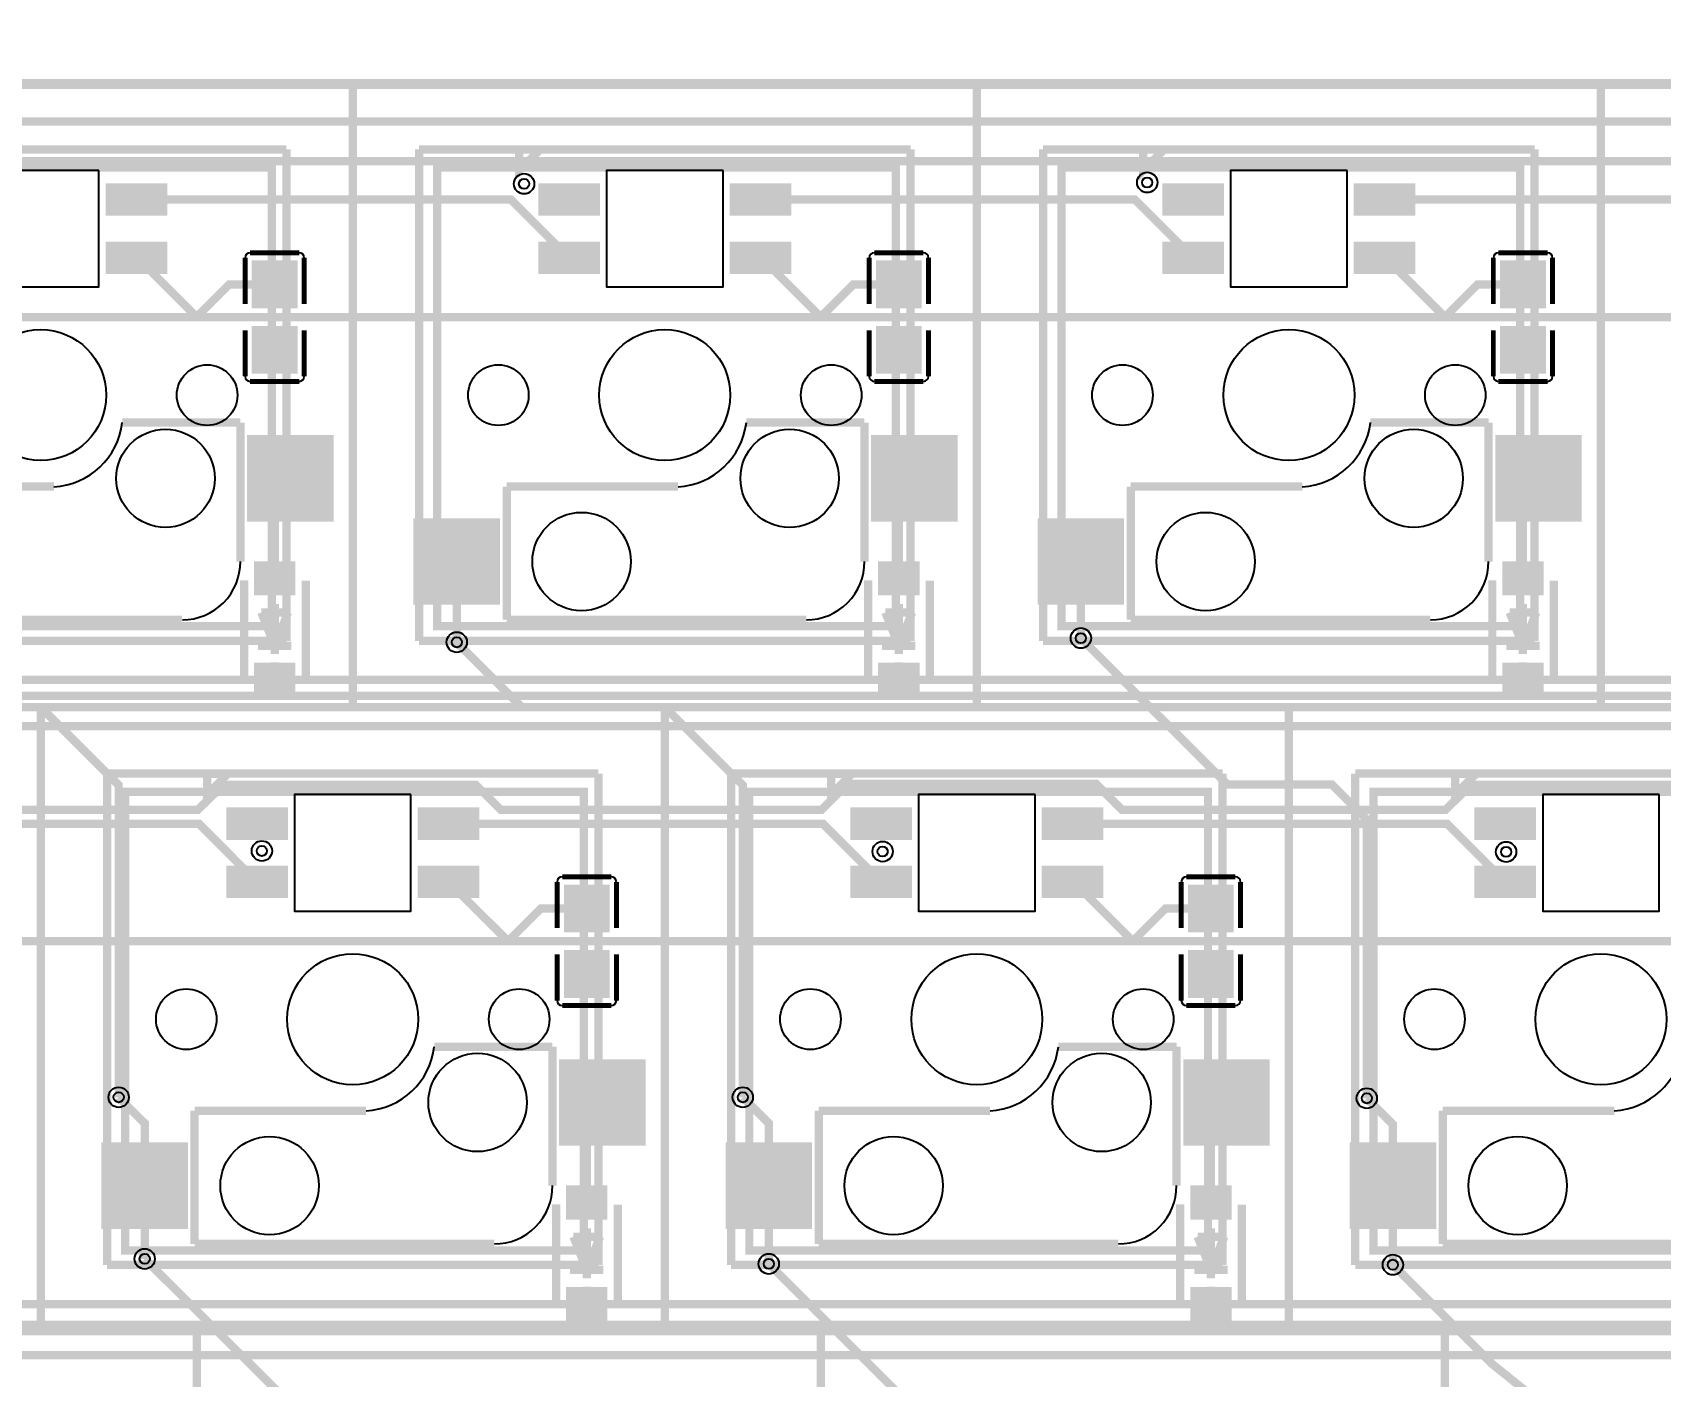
# Model space of a CAD drawing. Extents: x 183 to 12581, y -4976 to -1155.
# Drawn here: x 3553 to 5509, y -2773 to -1158 of the extents above; entities that cross this region are included whole.
import ezdxf

# ---------------------------------------------------------------- set-up
doc = ezdxf.new("R2010")
doc.units = 9
for name, color, linetype, true_color in [('BoardOutLine', 7, 'Continuous', 0xff00ff), ('BottomLayer', 7, 'Continuous', 0x0000ff), ('BottomPasteMaskLayer', 7, 'Continuous', 0x800000), ('BottomSilkLayer', 7, 'Continuous', 0x66cc33), ('BottomSolderMaskLayer', 7, 'Continuous', 0xaa00ff), ('Document', 7, 'Continuous', 0xffffff), ('Hole', 7, 'Continuous', 0x222222), ('Multi-Layer', 7, 'Continuous', 0xc0c0c0), ('TopLayer', 7, 'Continuous', 0xff0000), ('TopSilkLayer', 7, 'Continuous', 0xffcc00)]:
    doc.layers.add(name, color=color, linetype=linetype, true_color=true_color)

msp = doc.modelspace()

# ---------------------------------------------------------------- hatches: boundary and pattern name
at = {"layer": 'BottomLayer'}
for points in [[(3642.6, -1341.3), (3712.6, -1341.3), (3712.6, -1376.3), (3642.6, -1376.3)], [(4162.6, -1341.3), (4232.6, -1341.3), (4232.6, -1376.3), (4162.6, -1376.3)], [(4392.6, -1341.3), (4462.6, -1341.3), (4462.6, -1376.3), (4392.6, -1376.3)], [(4912.6, -1341.3), (4982.6, -1341.3), (4982.6, -1376.3), (4912.6, -1376.3)], [(5142.6, -1341.3), (5212.6, -1341.3), (5212.6, -1376.3), (5142.6, -1376.3)], [(3642.6, -1411.3), (3712.6, -1411.3), (3712.6, -1446.3), (3642.6, -1446.3)], [(4162.6, -1411.3), (4232.6, -1411.3), (4232.6, -1446.3), (4162.6, -1446.3)], [(4392.6, -1411.3), (4462.6, -1411.3), (4462.6, -1446.3), (4392.6, -1446.3)], [(4912.6, -1411.3), (4982.6, -1411.3), (4982.6, -1446.3), (4912.6, -1446.3)], [(5142.6, -1411.3), (5212.6, -1411.3), (5212.6, -1446.3), (5142.6, -1446.3)], [(3870.4, -1488.4), (3817.3, -1488.4), (3817.3, -1432.9), (3870.4, -1432.9)], [(4620.4, -1488.4), (4567.3, -1488.4), (4567.3, -1432.9), (4620.4, -1432.9)], [(5370.4, -1488.4), (5317.3, -1488.4), (5317.3, -1432.9), (5370.4, -1432.9)], [(3870.4, -1511.6), (3817.3, -1511.6), (3817.3, -1567.2), (3870.4, -1567.2)], [(4620.4, -1511.6), (4567.3, -1511.6), (4567.3, -1567.2), (4620.4, -1567.2)], [(5370.4, -1511.6), (5317.3, -1511.6), (5317.3, -1567.2), (5370.4, -1567.2)], [(3812.6, -1643.8), (3912.6, -1643.8), (3912.6, -1743.8), (3812.6, -1743.8)], [(4562.6, -1643.8), (4662.6, -1643.8), (4662.6, -1743.8), (4562.6, -1743.8)], [(5312.6, -1643.8), (5412.6, -1643.8), (5412.6, -1743.8), (5312.6, -1743.8)], [(4012.6, -1743.8), (4112.6, -1743.8), (4112.6, -1843.8), (4012.6, -1843.8)], [(4762.6, -1743.8), (4862.6, -1743.8), (4862.6, -1843.8), (4762.6, -1843.8)], [(3867.5, -1833.7), (3867.5, -1794.3), (3820.2, -1794.3), (3820.2, -1833.7)], [(4617.5, -1833.7), (4617.5, -1794.3), (4570.2, -1794.3), (4570.2, -1833.7)], [(5367.5, -1833.7), (5367.5, -1794.3), (5320.2, -1794.3), (5320.2, -1833.7)], [(3867.5, -1955.7), (3867.5, -1916.4), (3820.2, -1916.4), (3820.2, -1955.7)], [(4617.5, -1955.7), (4617.5, -1916.4), (4570.2, -1916.4), (4570.2, -1955.7)], [(5367.5, -1955.7), (5367.5, -1916.4), (5320.2, -1916.4), (5320.2, -1955.7)], [(3787.6, -2091.3), (3857.6, -2091.3), (3857.6, -2126.3), (3787.6, -2126.3)], [(4017.6, -2091.3), (4087.6, -2091.3), (4087.6, -2126.3), (4017.6, -2126.3)], [(4537.6, -2091.3), (4607.6, -2091.3), (4607.6, -2126.3), (4537.6, -2126.3)], [(4767.6, -2091.3), (4837.6, -2091.3), (4837.6, -2126.3), (4767.6, -2126.3)], [(5287.6, -2091.3), (5357.6, -2091.3), (5357.6, -2126.3), (5287.6, -2126.3)], [(3787.6, -2161.3), (3857.6, -2161.3), (3857.6, -2196.3), (3787.6, -2196.3)], [(4017.6, -2161.3), (4087.6, -2161.3), (4087.6, -2196.3), (4017.6, -2196.3)], [(4537.6, -2161.3), (4607.6, -2161.3), (4607.6, -2196.3), (4537.6, -2196.3)], [(4767.6, -2161.3), (4837.6, -2161.3), (4837.6, -2196.3), (4767.6, -2196.3)], [(5287.6, -2161.3), (5357.6, -2161.3), (5357.6, -2196.3), (5287.6, -2196.3)], [(4245.4, -2238.4), (4192.3, -2238.4), (4192.3, -2182.9), (4245.4, -2182.9)], [(4995.4, -2238.4), (4942.3, -2238.4), (4942.3, -2182.9), (4995.4, -2182.9)], [(4245.4, -2261.7), (4192.3, -2261.7), (4192.3, -2317.2), (4245.4, -2317.2)], [(4995.4, -2261.7), (4942.3, -2261.7), (4942.3, -2317.2), (4995.4, -2317.2)], [(4187.6, -2393.8), (4287.6, -2393.8), (4287.6, -2493.8), (4187.6, -2493.8)], [(4937.6, -2393.8), (5037.6, -2393.8), (5037.6, -2493.8), (4937.6, -2493.8)], [(3637.6, -2493.8), (3737.6, -2493.8), (3737.6, -2593.8), (3637.6, -2593.8)], [(4387.6, -2493.8), (4487.6, -2493.8), (4487.6, -2593.8), (4387.6, -2593.8)], [(5137.6, -2493.8), (5237.6, -2493.8), (5237.6, -2593.8), (5137.6, -2593.8)], [(4242.5, -2583.7), (4242.5, -2544.4), (4195.2, -2544.4), (4195.2, -2583.7)], [(4992.5, -2583.7), (4992.5, -2544.4), (4945.2, -2544.4), (4945.2, -2583.7)], [(4242.5, -2705.8), (4242.5, -2666.4), (4195.2, -2666.4), (4195.2, -2705.8)], [(4992.5, -2705.8), (4992.5, -2666.4), (4945.2, -2666.4), (4945.2, -2705.8)]]:
    msp.add_hatch(color=256, dxfattribs=at).paths.add_polyline_path(points)
at = {"layer": 'BottomPasteMaskLayer'}
for points in [[(3642.6, -1341.3), (3712.6, -1341.3), (3712.6, -1376.3), (3642.6, -1376.3)], [(4162.6, -1341.3), (4232.6, -1341.3), (4232.6, -1376.3), (4162.6, -1376.3)], [(4392.6, -1341.3), (4462.6, -1341.3), (4462.6, -1376.3), (4392.6, -1376.3)], [(4912.6, -1341.3), (4982.6, -1341.3), (4982.6, -1376.3), (4912.6, -1376.3)], [(5142.6, -1341.3), (5212.6, -1341.3), (5212.6, -1376.3), (5142.6, -1376.3)], [(3642.6, -1411.3), (3712.6, -1411.3), (3712.6, -1446.3), (3642.6, -1446.3)], [(4162.6, -1411.3), (4232.6, -1411.3), (4232.6, -1446.3), (4162.6, -1446.3)], [(4392.6, -1411.3), (4462.6, -1411.3), (4462.6, -1446.3), (4392.6, -1446.3)], [(4912.6, -1411.3), (4982.6, -1411.3), (4982.6, -1446.3), (4912.6, -1446.3)], [(5142.6, -1411.3), (5212.6, -1411.3), (5212.6, -1446.3), (5142.6, -1446.3)], [(3869, -1432.9), (3818.6, -1432.9), (3816.7, -1434.9), (3816.7, -1480.2), (3818.6, -1482.1), (3834.8, -1482.3), (3834.8, -1464.6), (3852.5, -1464.6), (3852.5, -1481.9), (3869, -1482.1), (3871, -1480.2), (3871, -1434.9)], [(4619, -1432.9), (4568.7, -1432.9), (4566.7, -1434.9), (4566.7, -1480.2), (4568.7, -1482.1), (4584.8, -1482.3), (4584.8, -1464.6), (4602.5, -1464.6), (4602.5, -1481.9), (4619, -1482.1), (4621, -1480.2), (4621, -1434.9)], [(5369.1, -1432.9), (5318.7, -1432.9), (5316.7, -1434.9), (5316.7, -1480.2), (5318.7, -1482.1), (5334.8, -1482.3), (5334.8, -1464.6), (5352.5, -1464.6), (5352.5, -1481.9), (5369.1, -1482.1), (5371, -1480.2), (5371, -1434.9)], [(3818.6, -1567.2), (3869, -1567.2), (3871, -1565.2), (3871, -1519.9), (3869, -1517.9), (3852.9, -1517.7), (3852.9, -1535.5), (3835.2, -1535.5), (3835.2, -1518.1), (3818.6, -1517.9), (3816.7, -1519.9), (3816.7, -1565.2)], [(4568.7, -1567.2), (4619, -1567.2), (4621, -1565.2), (4621, -1519.9), (4619, -1517.9), (4602.9, -1517.7), (4602.9, -1535.5), (4585.2, -1535.5), (4585.2, -1518.1), (4568.7, -1517.9), (4566.7, -1519.9), (4566.7, -1565.2)], [(5318.7, -1567.2), (5369.1, -1567.2), (5371, -1565.2), (5371, -1519.9), (5369.1, -1517.9), (5352.9, -1517.7), (5352.9, -1535.5), (5335.2, -1535.5), (5335.2, -1518.1), (5318.7, -1517.9), (5316.7, -1519.9), (5316.7, -1565.2)], [(3812.6, -1643.8), (3912.6, -1643.8), (3912.6, -1743.8), (3812.6, -1743.8)], [(4562.6, -1643.8), (4662.6, -1643.8), (4662.6, -1743.8), (4562.6, -1743.8)], [(5312.6, -1643.8), (5412.6, -1643.8), (5412.6, -1743.8), (5312.6, -1743.8)], [(4012.6, -1743.8), (4112.6, -1743.8), (4112.6, -1843.8), (4012.6, -1843.8)], [(4762.6, -1743.8), (4862.6, -1743.8), (4862.6, -1843.8), (4762.6, -1843.8)], [(3867.5, -1833.7), (3867.5, -1794.3), (3820.2, -1794.3), (3820.2, -1833.7)], [(4617.5, -1833.7), (4617.5, -1794.3), (4570.2, -1794.3), (4570.2, -1833.7)], [(5367.5, -1833.7), (5367.5, -1794.3), (5320.2, -1794.3), (5320.2, -1833.7)], [(3867.5, -1955.7), (3867.5, -1916.4), (3820.2, -1916.4), (3820.2, -1955.7)], [(4617.5, -1955.7), (4617.5, -1916.4), (4570.2, -1916.4), (4570.2, -1955.7)], [(5367.5, -1955.7), (5367.5, -1916.4), (5320.2, -1916.4), (5320.2, -1955.7)], [(3787.6, -2091.3), (3857.6, -2091.3), (3857.6, -2126.3), (3787.6, -2126.3)], [(4017.6, -2091.3), (4087.6, -2091.3), (4087.6, -2126.3), (4017.6, -2126.3)], [(4537.6, -2091.3), (4607.6, -2091.3), (4607.6, -2126.3), (4537.6, -2126.3)], [(4767.6, -2091.3), (4837.6, -2091.3), (4837.6, -2126.3), (4767.6, -2126.3)], [(5287.6, -2091.3), (5357.6, -2091.3), (5357.6, -2126.3), (5287.6, -2126.3)], [(3787.6, -2161.3), (3857.6, -2161.3), (3857.6, -2196.3), (3787.6, -2196.3)], [(4017.6, -2161.3), (4087.6, -2161.3), (4087.6, -2196.3), (4017.6, -2196.3)], [(4537.6, -2161.3), (4607.6, -2161.3), (4607.6, -2196.3), (4537.6, -2196.3)], [(4767.6, -2161.3), (4837.6, -2161.3), (4837.6, -2196.3), (4767.6, -2196.3)], [(5287.6, -2161.3), (5357.6, -2161.3), (5357.6, -2196.3), (5287.6, -2196.3)], [(4244, -2182.9), (4193.6, -2182.9), (4191.7, -2184.9), (4191.7, -2230.2), (4193.6, -2232.1), (4209.8, -2232.3), (4209.8, -2214.6), (4227.5, -2214.6), (4227.5, -2231.9), (4244, -2232.1), (4246, -2230.2), (4246, -2184.9)], [(4994.1, -2182.9), (4943.7, -2182.9), (4941.7, -2184.9), (4941.7, -2230.2), (4943.7, -2232.1), (4959.8, -2232.3), (4959.8, -2214.6), (4977.5, -2214.6), (4977.5, -2231.9), (4994.1, -2232.1), (4996, -2230.2), (4996, -2184.9)], [(4193.6, -2317.2), (4244, -2317.2), (4246, -2315.2), (4246, -2269.9), (4244, -2268), (4227.9, -2267.8), (4227.9, -2285.5), (4210.2, -2285.5), (4210.2, -2268.2), (4193.6, -2268), (4191.7, -2269.9), (4191.7, -2315.2)], [(4943.7, -2317.2), (4994.1, -2317.2), (4996, -2315.2), (4996, -2269.9), (4994.1, -2268), (4977.9, -2267.8), (4977.9, -2285.5), (4960.2, -2285.5), (4960.2, -2268.2), (4943.7, -2268), (4941.7, -2269.9), (4941.7, -2315.2)], [(4187.6, -2393.8), (4287.6, -2393.8), (4287.6, -2493.8), (4187.6, -2493.8)], [(4937.6, -2393.8), (5037.6, -2393.8), (5037.6, -2493.8), (4937.6, -2493.8)], [(3637.6, -2493.8), (3737.6, -2493.8), (3737.6, -2593.8), (3637.6, -2593.8)], [(4387.6, -2493.8), (4487.6, -2493.8), (4487.6, -2593.8), (4387.6, -2593.8)], [(5137.6, -2493.8), (5237.6, -2493.8), (5237.6, -2593.8), (5137.6, -2593.8)], [(4242.5, -2583.7), (4242.5, -2544.4), (4195.2, -2544.4), (4195.2, -2583.7)], [(4992.5, -2583.7), (4992.5, -2544.4), (4945.2, -2544.4), (4945.2, -2583.7)], [(4242.5, -2705.8), (4242.5, -2666.4), (4195.2, -2666.4), (4195.2, -2705.8)], [(4992.5, -2705.8), (4992.5, -2666.4), (4945.2, -2666.4), (4945.2, -2705.8)]]:
    msp.add_hatch(color=256, dxfattribs=at).paths.add_polyline_path(points)
at = {"layer": 'BottomSolderMaskLayer'}
for points in [[(3640.6, -1339.3), (3714.6, -1339.3), (3714.6, -1378.3), (3640.6, -1378.3)], [(4160.6, -1339.3), (4234.6, -1339.3), (4234.6, -1378.3), (4160.6, -1378.3)], [(4390.6, -1339.3), (4464.6, -1339.3), (4464.6, -1378.3), (4390.6, -1378.3)], [(4910.6, -1339.3), (4984.6, -1339.3), (4984.6, -1378.3), (4910.6, -1378.3)], [(5140.6, -1339.3), (5214.6, -1339.3), (5214.6, -1378.3), (5140.6, -1378.3)], [(3640.6, -1409.3), (3714.6, -1409.3), (3714.6, -1448.3), (3640.6, -1448.3)], [(4160.6, -1409.3), (4234.6, -1409.3), (4234.6, -1448.3), (4160.6, -1448.3)], [(4390.6, -1409.3), (4464.6, -1409.3), (4464.6, -1448.3), (4390.6, -1448.3)], [(4910.6, -1409.3), (4984.6, -1409.3), (4984.6, -1448.3), (4910.6, -1448.3)], [(5140.6, -1409.3), (5214.6, -1409.3), (5214.6, -1448.3), (5140.6, -1448.3)], [(3871.4, -1489.5), (3816.3, -1489.5), (3816.3, -1431.9), (3871.4, -1431.9)], [(4621.4, -1489.5), (4566.3, -1489.5), (4566.3, -1431.9), (4621.4, -1431.9)], [(5371.4, -1489.5), (5316.3, -1489.5), (5316.3, -1431.9), (5371.4, -1431.9)], [(3871.4, -1510.6), (3816.3, -1510.6), (3816.3, -1568.2), (3871.4, -1568.2)], [(4621.4, -1510.6), (4566.3, -1510.6), (4566.3, -1568.2), (4621.4, -1568.2)], [(5371.4, -1510.6), (5316.3, -1510.6), (5316.3, -1568.2), (5371.4, -1568.2)], [(3810.6, -1641.8), (3914.6, -1641.8), (3914.6, -1745.8), (3810.6, -1745.8)], [(4560.6, -1641.8), (4664.6, -1641.8), (4664.6, -1745.8), (4560.6, -1745.8)], [(5310.6, -1641.8), (5414.6, -1641.8), (5414.6, -1745.8), (5310.6, -1745.8)], [(4010.6, -1741.8), (4114.6, -1741.8), (4114.6, -1845.8), (4010.6, -1845.8)], [(4760.6, -1741.8), (4864.6, -1741.8), (4864.6, -1845.8), (4760.6, -1845.8)], [(3868.7, -1834.5), (3868.7, -1793.5), (3819, -1793.5), (3819, -1834.5)], [(4618.7, -1834.5), (4618.7, -1793.5), (4569, -1793.5), (4569, -1834.5)], [(5368.7, -1834.5), (5368.7, -1793.5), (5319, -1793.5), (5319, -1834.5)], [(3868.7, -1956.6), (3868.7, -1915.5), (3819, -1915.5), (3819, -1956.6)], [(4618.7, -1956.6), (4618.7, -1915.5), (4569, -1915.5), (4569, -1956.6)], [(5368.7, -1956.6), (5368.7, -1915.5), (5319, -1915.5), (5319, -1956.6)], [(3785.6, -2089.3), (3859.6, -2089.3), (3859.6, -2128.3), (3785.6, -2128.3)], [(4015.6, -2089.3), (4089.6, -2089.3), (4089.6, -2128.3), (4015.6, -2128.3)], [(4535.6, -2089.3), (4609.6, -2089.3), (4609.6, -2128.3), (4535.6, -2128.3)], [(4765.6, -2089.3), (4839.6, -2089.3), (4839.6, -2128.3), (4765.6, -2128.3)], [(5285.6, -2089.3), (5359.6, -2089.3), (5359.6, -2128.3), (5285.6, -2128.3)], [(3785.6, -2159.3), (3859.6, -2159.3), (3859.6, -2198.3), (3785.6, -2198.3)], [(4015.6, -2159.3), (4089.6, -2159.3), (4089.6, -2198.3), (4015.6, -2198.3)], [(4535.6, -2159.3), (4609.6, -2159.3), (4609.6, -2198.3), (4535.6, -2198.3)], [(4765.6, -2159.3), (4839.6, -2159.3), (4839.6, -2198.3), (4765.6, -2198.3)], [(5285.6, -2159.3), (5359.6, -2159.3), (5359.6, -2198.3), (5285.6, -2198.3)], [(4246.4, -2239.5), (4191.3, -2239.5), (4191.3, -2181.9), (4246.4, -2181.9)], [(4996.4, -2239.5), (4941.3, -2239.5), (4941.3, -2181.9), (4996.4, -2181.9)], [(4246.4, -2260.6), (4191.3, -2260.6), (4191.3, -2318.2), (4246.4, -2318.2)], [(4996.4, -2260.6), (4941.3, -2260.6), (4941.3, -2318.2), (4996.4, -2318.2)], [(4185.6, -2391.8), (4289.6, -2391.8), (4289.6, -2495.8), (4185.6, -2495.8)], [(4935.6, -2391.8), (5039.6, -2391.8), (5039.6, -2495.8), (4935.6, -2495.8)], [(3635.6, -2491.8), (3739.6, -2491.8), (3739.6, -2595.8), (3635.6, -2595.8)], [(4385.6, -2491.8), (4489.6, -2491.8), (4489.6, -2595.8), (4385.6, -2595.8)], [(5135.6, -2491.8), (5239.6, -2491.8), (5239.6, -2595.8), (5135.6, -2595.8)], [(4243.7, -2584.6), (4243.7, -2543.5), (4194, -2543.5), (4194, -2584.6)], [(4993.7, -2584.6), (4993.7, -2543.5), (4944, -2543.5), (4944, -2584.6)], [(4243.7, -2706.6), (4243.7, -2665.6), (4194, -2665.6), (4194, -2706.6)], [(4993.7, -2706.6), (4993.7, -2665.6), (4944, -2665.6), (4944, -2706.6)]]:
    msp.add_hatch(color=256, dxfattribs=at).paths.add_polyline_path(points)
at = {"layer": 'Document'}
for points in [[(3848.8, -1830), (3848.8, -1795), (3838.8, -1795), (3838.8, -1830)], [(4598.8, -1830), (4598.8, -1795), (4588.8, -1795), (4588.8, -1830)], [(5348.9, -1830), (5348.9, -1795), (5338.9, -1795), (5338.9, -1830)], [(3826.7, -1817.1), (3861.7, -1817.1), (3861.7, -1807.1), (3826.7, -1807.1)], [(4576.7, -1817.1), (4611.7, -1817.1), (4611.7, -1807.1), (4576.7, -1807.1)], [(5326.7, -1817.1), (5361.7, -1817.1), (5361.7, -1807.1), (5326.7, -1807.1)], [(3848.8, -1950), (3848.8, -1915), (3838.8, -1915), (3838.8, -1950)], [(4598.8, -1950), (4598.8, -1915), (4588.8, -1915), (4588.8, -1950)], [(5348.9, -1950), (5348.9, -1915), (5338.9, -1915), (5338.9, -1950)], [(4201.7, -2567.1), (4236.7, -2567.1), (4236.7, -2557.1), (4201.7, -2557.1)], [(4223.8, -2580.1), (4223.8, -2545.1), (4213.8, -2545.1), (4213.8, -2580.1)], [(4951.7, -2567.1), (4986.7, -2567.1), (4986.7, -2557.1), (4951.7, -2557.1)], [(4973.9, -2580.1), (4973.9, -2545.1), (4963.9, -2545.1), (4963.9, -2580.1)], [(4223.8, -2700.1), (4223.8, -2665.1), (4213.8, -2665.1), (4213.8, -2700.1)], [(4973.9, -2700.1), (4973.9, -2665.1), (4963.9, -2665.1), (4963.9, -2700.1)]]:
    msp.add_hatch(color=256, dxfattribs=at).paths.add_polyline_path(points)

# ---------------------------------------------------------------- linework, layer by layer
at = {"layer": 'BoardOutLine', "const_width": 10}
msp.add_lwpolyline([(248.9, -1221), (12505.8, -1221)], dxfattribs=at)
at = {"layer": 'BottomLayer', "const_width": 10}
for points in [[(8367.7, -1306.6), (8361.8, -1312.5), (3375.1, -1312.5)], [(3677.6, -1358.8), (4127.6, -1358.8), (4197.6, -1428.8)], [(4427.6, -1358.8), (4877.6, -1358.8), (4947.6, -1428.8)], [(5177.6, -1358.8), (5627.6, -1358.8), (5697.6, -1428.8)], [(3677.6, -1428.8), (3678.9, -1428.8), (3750.1, -1500)], [(4427.6, -1428.8), (4428.9, -1428.8), (4500.1, -1500)], [(5177.6, -1428.8), (5178.9, -1428.8), (5250.1, -1500)], [(12297.6, -1500), (12111.1, -1500), (12089.8, -1478.7), (11926.9, -1478.7), (11905.5, -1500), (1218.8, -1500), (1182, -1536.8), (1059.1, -1536.8), (1037.9, -1515.6), (1037.9, -1458.4)], [(3843.8, -1460.7), (3789.4, -1460.7), (3750.1, -1500)], [(4593.8, -1460.7), (4539.4, -1460.7), (4500.1, -1500)], [(5343.9, -1460.7), (5289.4, -1460.7), (5250.1, -1500)], [(3862.6, -1693.8), (3843.8, -1712.5), (3843.8, -1814)], [(4612.6, -1693.8), (4593.8, -1712.5), (4593.8, -1814)], [(5362.6, -1693.8), (5343.9, -1712.5), (5343.9, -1814)], [(4062.6, -1793.8), (4062.6, -1890.8)], [(4812.6, -1793.8), (4812.6, -1885.8)], [(843.8, -1936.1), (10969, -1936.1)], [(7500.6, -2092.7), (7106.7, -2092.7), (7076.7, -2062.7), (6785.7, -2062.7), (6755.6, -2092.8), (6354.7, -2092.8), (6324.2, -2062.3), (6027.2, -2062.3), (5996.7, -2092.7), (5995.5, -2091.5), (5621.5, -2091.5), (5592.2, -2062.3), (5281.5, -2062.3), (5250.5, -2092.3), (4862.2, -2092.3), (4830.7, -2060.8), (4532.2, -2060.8), (4500.7, -2092.3), (4115.7, -2092.3), (4085.7, -2062.3), (3782.2, -2062.3), (3751.2, -2092.3), (3375.7, -2092.3)], [(3302.6, -2108.8), (3752.6, -2108.8), (3822.6, -2178.8)], [(4052.6, -2108.8), (4502.6, -2108.8), (4572.6, -2178.8)], [(4802.6, -2108.8), (5252.6, -2108.8), (5322.6, -2178.8)], [(4052.6, -2178.8), (4124.3, -2250)], [(4802.6, -2178.8), (4803.9, -2178.8), (4875.1, -2250)], [(4218.8, -2210.7), (4163.6, -2210.7), (4124.3, -2250)], [(4968.9, -2210.7), (4914.5, -2210.7), (4875.1, -2250)], [(937.5, -2250), (11717.6, -2250)], [(3656.3, -2437.6), (3687.6, -2468.8), (3687.6, -2543.8)], [(4237.6, -2443.8), (4218.8, -2462.5), (4218.8, -2564)], [(4406.3, -2437.6), (4437.6, -2468.8), (4437.6, -2543.8)], [(4987.6, -2443.8), (4968.9, -2462.5), (4968.9, -2564)], [(5156.2, -2438.8), (5187.6, -2470.2), (5187.6, -2543.8)], [(3687.6, -2543.8), (3687.6, -2631.8)], [(4437.6, -2543.8), (4437.6, -2637.8)], [(5187.6, -2543.8), (5187.6, -2638.8)], [(1031.3, -2686.1), (11156.5, -2686.1)]]:
    msp.add_lwpolyline(points, dxfattribs=at)
at = {"layer": 'BottomSilkLayer', "const_width": 10}
for points in [[(4137.6, -1298.8), (4162.6, -1298.8), (4137.6, -1323.8), (4137.6, -1298.8)], [(4887.6, -1298.8), (4912.6, -1298.8), (4887.6, -1323.8), (4887.6, -1298.8)], [(3762.6, -2048.8), (3787.6, -2048.8), (3762.6, -2073.8), (3762.6, -2048.8)], [(4512.6, -2048.8), (4537.6, -2048.8), (4512.6, -2073.8), (4512.6, -2048.8)], [(5262.6, -2048.8), (5287.6, -2048.8), (5262.6, -2073.8), (5262.6, -2048.8)]]:
    msp.add_lwpolyline(points, close=True, dxfattribs=at)
at = {"layer": 'BottomSilkLayer'}
for points, const_width in [([(3808.3, -1428.7), (3808.3, -1484.2)], 6), ([(3873.4, -1422.7), (3814.3, -1422.7)], 6), ([(3879.4, -1484.2), (3879.4, -1428.7)], 6), ([(4558.3, -1428.7), (4558.3, -1484.2)], 6), ([(4623.4, -1422.7), (4564.3, -1422.7)], 6), ([(4629.4, -1484.2), (4629.4, -1428.7)], 6), ([(5308.3, -1428.7), (5308.3, -1484.2)], 6), ([(5373.4, -1422.7), (5314.3, -1422.7)], 6), ([(5379.4, -1484.2), (5379.4, -1428.7)], 6), ([(3808.3, -1571.3), (3808.3, -1515.8)], 6), ([(3879.4, -1515.8), (3879.4, -1571.3)], 6), ([(4558.3, -1571.3), (4558.3, -1515.8)], 6), ([(4629.4, -1515.8), (4629.4, -1571.3)], 6), ([(5308.3, -1571.3), (5308.3, -1515.8)], 6), ([(5379.4, -1515.8), (5379.4, -1571.3)], 6), ([(3873.4, -1577.3), (3814.3, -1577.3)], 6), ([(4623.4, -1577.3), (4564.3, -1577.3)], 6), ([(5373.4, -1577.3), (5314.3, -1577.3)], 6), ([(3807.1, -1934.4), (3807.1, -1816.2)], 10), ([(3881.1, -1934.9), (3881.1, -1816.8)], 10), ([(4557.1, -1934.4), (4557.1, -1816.2)], 10), ([(4631.1, -1934.9), (4631.1, -1816.8)], 10), ([(5307.1, -1934.4), (5307.1, -1816.2)], 10), ([(5381.1, -1934.9), (5381.1, -1816.8)], 10), ([(3827.8, -1855), (3843.8, -1895)], 10), ([(3859.8, -1855), (3827.8, -1855)], 10), ([(3843.8, -1905), (3843.8, -1845)], 10), ([(3843.8, -1895), (3859.8, -1855)], 10), ([(4577.8, -1855), (4593.8, -1895)], 10), ([(4609.8, -1855), (4577.8, -1855)], 10), ([(4593.8, -1905), (4593.8, -1845)], 10), ([(4593.8, -1895), (4609.8, -1855)], 10), ([(5327.9, -1855), (5343.9, -1895)], 10), ([(5359.9, -1855), (5327.9, -1855)], 10), ([(5343.9, -1905), (5343.9, -1845)], 10), ([(5343.9, -1895), (5359.9, -1855)], 10), ([(3863.8, -1895), (3823.8, -1895)], 10), ([(4613.8, -1895), (4573.8, -1895)], 10), ([(5363.9, -1895), (5323.9, -1895)], 10), ([(4248.4, -2172.7), (4189.3, -2172.7)], 6), ([(4998.4, -2172.7), (4939.3, -2172.7)], 6), ([(4183.3, -2178.7), (4183.3, -2234.3)], 6), ([(4254.4, -2234.3), (4254.4, -2178.7)], 6), ([(4933.3, -2178.7), (4933.3, -2234.3)], 6), ([(5004.4, -2234.3), (5004.4, -2178.7)], 6), ([(4183.3, -2321.4), (4183.3, -2265.8)], 6), ([(4254.4, -2265.8), (4254.4, -2321.4)], 6), ([(4933.3, -2321.4), (4933.3, -2265.8)], 6), ([(5004.4, -2265.8), (5004.4, -2321.4)], 6), ([(4248.4, -2327.4), (4189.3, -2327.4)], 6), ([(4998.4, -2327.4), (4939.3, -2327.4)], 6), ([(4182.1, -2684.4), (4182.1, -2566.3)], 10), ([(4256.1, -2684.9), (4256.1, -2566.8)], 10), ([(4932.1, -2684.4), (4932.1, -2566.3)], 10), ([(5006.1, -2684.9), (5006.1, -2566.8)], 10), ([(4202.8, -2605.1), (4218.8, -2645.1)], 10), ([(4234.8, -2605.1), (4202.8, -2605.1)], 10), ([(4218.8, -2655.1), (4218.8, -2595.1)], 10), ([(4218.8, -2645.1), (4234.8, -2605.1)], 10), ([(4952.9, -2605.1), (4968.9, -2645.1)], 10), ([(4984.9, -2605.1), (4952.9, -2605.1)], 10), ([(4968.9, -2655.1), (4968.9, -2595.1)], 10), ([(4968.9, -2645.1), (4984.9, -2605.1)], 10), ([(4238.8, -2645.1), (4198.8, -2645.1)], 10), ([(4988.9, -2645.1), (4948.9, -2645.1)], 10)]:
    msp.add_lwpolyline(points, dxfattribs=dict(at, const_width=const_width))
for centre, start, end in [((3814.3, -1428.7), 90, 180), ((3873.4, -1428.7), 0, 90), ((4564.3, -1428.7), 90, 180), ((4623.4, -1428.7), 0, 90), ((5314.3, -1428.7), 90, 180), ((5373.4, -1428.7), 0, 90), ((3814.3, -1571.3), 180, 270), ((3873.4, -1571.3), 270, 0), ((4564.3, -1571.3), 180, 270), ((4623.4, -1571.3), 270, 0), ((5314.3, -1571.3), 180, 270), ((5373.4, -1571.3), 270, 0), ((4189.3, -2178.7), 90, 180), ((4248.4, -2178.7), 0, 90), ((4939.3, -2178.7), 90, 180), ((4998.4, -2178.7), 0, 90), ((4189.3, -2321.4), 180, 270), ((4248.4, -2321.4), 270, 0), ((4939.3, -2321.4), 180, 270), ((4998.4, -2321.4), 270, 0)]:
    msp.add_arc(centre, 6, start, end, dxfattribs=at)
at = {"layer": 'Document', "const_width": 10}
for points in [[(3937.6, -1968.8), (3187.6, -1968.8), (3187.6, -1218.8), (3937.6, -1218.8)], [(4687.6, -1968.8), (3937.6, -1968.8), (3937.6, -1218.8), (4687.6, -1218.8)], [(3937.6, -1218.8), (3937.6, -1968.8)], [(4687.6, -1218.8), (4687.6, -1968.8)], [(5437.6, -1968.8), (4687.6, -1968.8), (4687.6, -1218.8), (5437.6, -1218.8)], [(6187.6, -1968.8), (5437.6, -1968.8), (5437.6, -1218.8), (6187.6, -1218.8)], [(5437.6, -1218.8), (5437.6, -1968.8)], [(3660.6, -1626.8), (3802.6, -1626.8)], [(3802.6, -1626.8), (3802.6, -1793.8)], [(4410.6, -1626.8), (4552.6, -1626.8)], [(4552.6, -1626.8), (4552.6, -1793.8)], [(5160.6, -1626.8), (5302.6, -1626.8)], [(5302.6, -1626.8), (5302.6, -1793.8)], [(3372.6, -1703.8), (3578.6, -1703.8)], [(4122.6, -1703.8), (4122.6, -1863.8)], [(4122.6, -1703.8), (4328.6, -1703.8)], [(4872.6, -1703.8), (4872.6, -1863.8)], [(4872.6, -1703.8), (5078.6, -1703.8)], [(3732.6, -1863.8), (3372.6, -1863.8)], [(4482.6, -1863.8), (4122.6, -1863.8)], [(5232.6, -1863.8), (4872.6, -1863.8)], [(3562.6, -2718.8), (2812.6, -2718.8), (2812.6, -1968.8), (3562.6, -1968.8)], [(4312.6, -2718.8), (3562.6, -2718.8), (3562.6, -1968.8), (4312.6, -1968.8)], [(3562.6, -1968.8), (3562.6, -2718.8)], [(4312.6, -1968.8), (4312.6, -2718.8)], [(5062.6, -2718.8), (4312.6, -2718.8), (4312.6, -1968.8), (5062.6, -1968.8)], [(5812.6, -2718.8), (5062.6, -2718.8), (5062.6, -1968.8), (5812.6, -1968.8)], [(5062.6, -1968.8), (5062.6, -2718.8)], [(4035.6, -2376.8), (4177.6, -2376.8)], [(4177.6, -2376.8), (4177.6, -2543.8)], [(4785.6, -2376.8), (4927.6, -2376.8)], [(4927.6, -2376.8), (4927.6, -2543.8)], [(3747.6, -2453.8), (3747.6, -2613.8)], [(3747.6, -2453.8), (3953.6, -2453.8)], [(4497.6, -2453.8), (4497.6, -2613.8)], [(4497.6, -2453.8), (4703.6, -2453.8)], [(5247.6, -2453.8), (5247.6, -2613.8)], [(5247.6, -2453.8), (5453.6, -2453.8)], [(4107.6, -2613.8), (3747.6, -2613.8)], [(4857.6, -2613.8), (4497.6, -2613.8)], [(5607.6, -2613.8), (5247.6, -2613.8)], [(3750.1, -3468.8), (3000.1, -3468.8), (3000.1, -2718.8), (3750.1, -2718.8)], [(4500.1, -3468.8), (3750.1, -3468.8), (3750.1, -2718.8), (4500.1, -2718.8)], [(3750.1, -2718.8), (3750.1, -3468.8)], [(4500.1, -2718.8), (4500.1, -3468.8)], [(5250.1, -3468.8), (4500.1, -3468.8), (4500.1, -2718.8), (5250.1, -2718.8)], [(6000.1, -3468.8), (5250.1, -3468.8), (5250.1, -2718.8), (6000.1, -2718.8)], [(5250.1, -2718.8), (5250.1, -3468.8)]]:
    msp.add_lwpolyline(points, dxfattribs=at)
at = {"layer": 'Document'}
for centre, radius, start, end in [((3573.8, -1616.6), 87.4, 273.1216, 353.2761), ((4323.8, -1616.6), 87.4, 273.1216, 353.2761), ((5073.8, -1616.6), 87.4, 273.1216, 353.2761), ((3732.9, -1794.1), 69.7, 270, 0.2787), ((4482.9, -1794.1), 69.7, 270, 0.2787), ((5232.9, -1794.1), 69.7, 270, 0.2787), ((3948.8, -2366.6), 87.4, 273.1216, 353.2761), ((4698.8, -2366.6), 87.4, 273.1216, 353.2761), ((5448.9, -2366.6), 87.4, 273.1216, 353.2761), ((4107.9, -2544.1), 69.7, 270, 0.2787), ((4857.9, -2544.1), 69.7, 270, 0.2787)]:
    msp.add_arc(centre, radius, start, end, dxfattribs=at)
at = {"layer": 'Hole'}
for centre in [(4143.5, -1339.8), (4892.4, -1338.2), (4062.6, -1890.8), (4812.6, -1885.8), (3828.4, -2141.6), (4574.4, -2142.3), (5323.7, -2142.7), (3656.3, -2437.6), (4406.3, -2437.6), (5156.2, -2438.8), (3687.6, -2631.8), (4437.6, -2637.8), (5187.6, -2638.8)]:
    msp.add_circle(centre, 6.1, dxfattribs=at)
at = {"layer": 'Multi-Layer'}
for points in [[(3632.6, -1323.8), (3492.6, -1323.8), (3492.6, -1463.8), (3632.6, -1463.8)], [(4382.6, -1323.8), (4242.6, -1323.8), (4242.6, -1463.8), (4382.6, -1463.8)], [(5132.6, -1323.8), (4992.6, -1323.8), (4992.6, -1463.8), (5132.6, -1463.8)], [(4007.6, -2073.8), (3867.6, -2073.8), (3867.6, -2213.8), (4007.6, -2213.8)], [(4757.6, -2073.8), (4617.6, -2073.8), (4617.6, -2213.8), (4757.6, -2213.8)], [(5507.6, -2073.8), (5367.6, -2073.8), (5367.6, -2213.8), (5507.6, -2213.8)]]:
    msp.add_lwpolyline(points, close=True, dxfattribs=at)
for centre, radius in [((4143.5, -1339.8), 12.2), ((4892.4, -1338.2), 12.2), ((3562.6, -1593.8), 78.7), ((4312.6, -1593.8), 78.7), ((5062.6, -1593.8), 78.7), ((3762.6, -1593.8), 36.4), ((4112.6, -1593.8), 36.4), ((4512.6, -1593.8), 36.4), ((4862.6, -1593.8), 36.4), ((5262.6, -1593.8), 36.4), ((3712.6, -1693.8), 59.1), ((4462.6, -1693.8), 59.1), ((5212.6, -1693.8), 59.1), ((4212.6, -1793.8), 59.1), ((4962.6, -1793.8), 59.1), ((4812.6, -1885.8), 12.2), ((4062.6, -1890.8), 12.2), ((3828.4, -2141.6), 12.2), ((4574.4, -2142.3), 12.2), ((5323.7, -2142.7), 12.2), ((3937.6, -2343.8), 78.7), ((4687.6, -2343.8), 78.7), ((5437.6, -2343.8), 78.7), ((3737.6, -2343.8), 36.4), ((4137.6, -2343.8), 36.4), ((4487.6, -2343.8), 36.4), ((4887.6, -2343.8), 36.4), ((5237.6, -2343.8), 36.4), ((4087.6, -2443.8), 59.1), ((4837.6, -2443.8), 59.1), ((3656.3, -2437.6), 12.2), ((4406.3, -2437.6), 12.2), ((5156.2, -2438.8), 12.2), ((3837.6, -2543.8), 59.1), ((4587.6, -2543.8), 59.1), ((5337.6, -2543.8), 59.1), ((3687.6, -2631.8), 12.2), ((4437.6, -2637.8), 12.2), ((5187.6, -2638.8), 12.2)]:
    msp.add_circle(centre, radius, dxfattribs=at)
at = {"layer": 'TopLayer', "const_width": 10}
for points in [[(12362.1, -1428.7), (12311.2, -1479.5), (12088.3, -1479.5), (12024.3, -1415.5), (12024.3, -1275.5), (12013.7, -1264.9), (1243.4, -1264.9), (1158.1, -1350.2), (1158.1, -1494.3), (792.9, -1494.3), (533.7, -1753.5), (533.7, -2155.7)], [(3312.6, -1883.8), (3397.6, -1968.8), (3562.6, -1968.8), (3656.3, -2062.5), (3656.3, -2437.6)], [(4062.6, -1890.8), (4140.6, -1968.8), (4312.6, -1968.8), (4406.3, -2062.5), (4406.3, -2062.5), (4406.3, -2437.6)], [(4812.6, -1885.8), (4988.5, -2061.6), (5114.2, -2061.6), (5156.2, -2103.7), (5156.2, -2438.8)], [(3687.6, -2631.8), (3843.8, -2787.5), (3843.8, -3187.6)], [(4437.6, -2637.8), (4593.8, -2794), (4593.8, -3187.6)], [(5187.6, -2638.8), (5306.7, -2757.9), (5372, -2810.4), (5371.7, -3192.6)]]:
    msp.add_lwpolyline(points, dxfattribs=at)
at = {"layer": 'TopSilkLayer', "const_width": 10}
for points in [[(3862.6, -1218.8), (3937.6, -1218.8), (3937.6, -1293.8)], [(3937.6, -1293.8), (3937.6, -1218.8), (4012.6, -1218.8)], [(4612.6, -1218.8), (4687.6, -1218.8), (4687.6, -1293.8)], [(4687.6, -1293.8), (4687.6, -1218.8), (4762.6, -1218.8)], [(5362.6, -1218.8), (5437.6, -1218.8), (5437.6, -1293.8)], [(5437.6, -1293.8), (5437.6, -1218.8), (5512.6, -1218.8)], [(3267.3, -1298.5), (3857.9, -1298.5)], [(3857.9, -1889.1), (3857.9, -1298.5)], [(4017.3, -1889.1), (4017.3, -1298.5)], [(4017.3, -1298.5), (4607.9, -1298.5)], [(4607.9, -1889.1), (4607.9, -1298.5)], [(4767.3, -1889.1), (4767.3, -1298.5)], [(4767.3, -1298.5), (5357.9, -1298.5)], [(5357.9, -1889.1), (5357.9, -1298.5)], [(3267.3, -1889.1), (3857.9, -1889.1)], [(3937.6, -1893.8), (3937.6, -1968.8), (3862.6, -1968.8)], [(4012.6, -1968.8), (3937.6, -1968.8), (3937.6, -1893.8)], [(4017.3, -1889.1), (4607.9, -1889.1)], [(4687.6, -1893.8), (4687.6, -1968.8), (4612.6, -1968.8)], [(4762.6, -1968.8), (4687.6, -1968.8), (4687.6, -1893.8)], [(4767.3, -1889.1), (5357.9, -1889.1)], [(5437.6, -1893.8), (5437.6, -1968.8), (5362.6, -1968.8)], [(5512.6, -1968.8), (5437.6, -1968.8), (5437.6, -1893.8)], [(11291.2, -1955), (1038.7, -1955)], [(3487.6, -1968.8), (3562.6, -1968.8), (3562.6, -2043.8)], [(3562.6, -2043.8), (3562.6, -1968.8), (3637.6, -1968.8)], [(4237.6, -1968.8), (4312.6, -1968.8), (4312.6, -2043.8)], [(4312.6, -2043.8), (4312.6, -1968.8), (4387.6, -1968.8)], [(4987.6, -1968.8), (5062.6, -1968.8), (5062.6, -2043.8)], [(5062.6, -2043.8), (5062.6, -1968.8), (5137.6, -1968.8)], [(1038.7, -1991.6), (11291.2, -1991.6)], [(3642.3, -2639.1), (3642.3, -2048.5)], [(3642.3, -2048.5), (4232.9, -2048.5)], [(4232.9, -2639.1), (4232.9, -2048.5)], [(4392.3, -2639.1), (4392.3, -2048.5)], [(4392.3, -2048.5), (4982.9, -2048.5)], [(4982.9, -2639.1), (4982.9, -2048.5)], [(5142.3, -2639.1), (5142.3, -2048.5)], [(5142.3, -2048.5), (5732.9, -2048.5)], [(3562.6, -2643.8), (3562.6, -2718.8), (3487.6, -2718.8)], [(3637.6, -2718.8), (3562.6, -2718.8), (3562.6, -2643.8)], [(3642.3, -2639.1), (4232.9, -2639.1)], [(4312.6, -2643.8), (4312.6, -2718.8), (4237.6, -2718.8)], [(4387.6, -2718.8), (4312.6, -2718.8), (4312.6, -2643.8)], [(4392.3, -2639.1), (4982.9, -2639.1)], [(5062.6, -2643.8), (5062.6, -2718.8), (4987.6, -2718.8)], [(5137.6, -2718.8), (5062.6, -2718.8), (5062.6, -2643.8)], [(5142.3, -2639.1), (5732.9, -2639.1)], [(11152.9, -2710.9), (1414.2, -2710.9)], [(3675.1, -2718.8), (3750.1, -2718.8), (3750.1, -2793.8)], [(3750.1, -2793.8), (3750.1, -2718.8), (3825.1, -2718.8)], [(4425.1, -2718.8), (4500.1, -2718.8), (4500.1, -2793.8)], [(4500.1, -2793.8), (4500.1, -2718.8), (4575.1, -2718.8)], [(5175.1, -2718.8), (5250.1, -2718.8), (5250.1, -2793.8)], [(5250.1, -2793.8), (5250.1, -2718.8), (5325.1, -2718.8)], [(1414.2, -2747.6), (11152.9, -2747.6)]]:
    msp.add_lwpolyline(points, dxfattribs=at)
for points in [[(3289.2, -1320.4), (3840.4, -1320.4), (3840.4, -1871.6), (3289.2, -1871.6), (3289.2, -1320.4)], [(4039.2, -1320.4), (4590.4, -1320.4), (4590.4, -1871.6), (4039.2, -1871.6), (4039.2, -1320.4)], [(4789.2, -1320.4), (5340.4, -1320.4), (5340.4, -1871.6), (4789.2, -1871.6), (4789.2, -1320.4)], [(3664.2, -2070.4), (4215.4, -2070.4), (4215.4, -2621.6), (3664.2, -2621.6), (3664.2, -2070.4)], [(4414.2, -2070.4), (4965.4, -2070.4), (4965.4, -2621.6), (4414.2, -2621.6), (4414.2, -2070.4)], [(5164.2, -2070.4), (5715.4, -2070.4), (5715.4, -2621.6), (5164.2, -2621.6), (5164.2, -2070.4)]]:
    msp.add_lwpolyline(points, close=True, dxfattribs=at)

doc.saveas('drawing.dxf')
